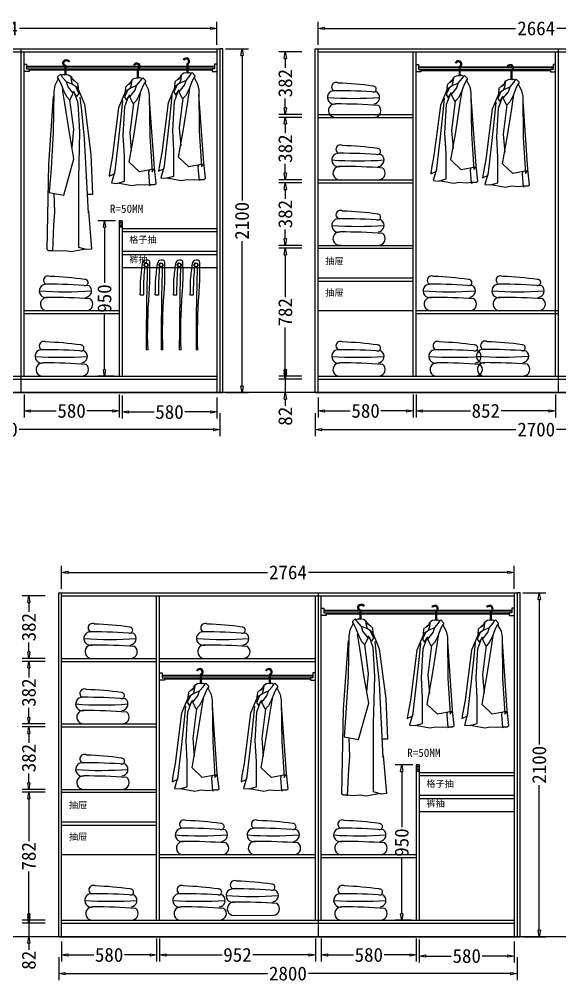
# Model space of a CAD drawing. Header units: millimetres. Extents: x 304407 to 361076, y -1262425 to -1203358.
# Drawn here: x 340074 to 343374, y -1249130 to -1243244 of the extents above; entities that cross this region are included whole.
import ezdxf

# ---------------------------------------------------------------- set-up
doc = ezdxf.new("R2010")
doc.units = ezdxf.units.MM
doc.header["$LTSCALE"] = 20
doc.layers.get('Defpoints').update_dxf_attribs({"color": 250})
for name, color, linetype in [('4', 1, 'Continuous'), ('6', 6, 'Continuous'), ('8', 8, 'Continuous'), ('LAYER10', 11, 'Continuous'), ('LAYER8', 11, 'Continuous'), ('图层3', 4, 'Continuous'), ('墙体', 40, 'Continuous')]:
    doc.layers.add(name, color=color, linetype=linetype)
doc.styles.get("Standard").update_dxf_attribs({"font": 'SimSun.ttf', "height": 85})
doc.styles.add('text', font='SimSun.ttf', dxfattribs={"height": 85})
doc.dimstyles.new('周文晶', dxfattribs={"dimtxt": 70, "dimasz": 40, "dimexe": 40, "dimexo": 30, "dimgap": 10, "dimtad": 0, "dimdec": 0, "dimtxsty": 'Standard', "dimblk": 'CLOSEDBLANK', "dimcen": 200, "dimclrd": 256, "dimclre": 256, "dimadec": 0, "dimazin": 0, "dimtfac": 1, "dimtdec": 0, "dimtmove": 0, "dimatfit": 3, "dimldrblk": 'CLOSEDBLANK', "dimfxl": 100, "dimfxlon": 1, "dimarcsym": 0})

# ---------------------------------------------------------------- blocks, each defined once
blk = doc.blocks.new('_ClosedBlank')
at = {"color": 0, "linetype": 'ByBlock', "lineweight": -2}
for p, q in [((-1, 0.17), (0, 0)), ((-1, 0.17), (-1, -0.17)), ((0, 0), (-1, -0.17))]:
    blk.add_line(p, q, dxfattribs=at)
blk = doc.blocks.new('*D1877')
at = {"lineweight": -2, "transparency": 16777216}
for p, q in [((340103, -1245536.3), (340103, -1245676.3)), ((340683, -1245536.3), (340683, -1245676.3)), ((340143, -1245636.3), (340298.9, -1245636.3)), ((340643, -1245636.3), (340487, -1245636.3))]:
    blk.add_line(p, q, dxfattribs=at)
at = {"layer": 'Defpoints', "color": 0, "transparency": 16777216}
for p in [(340103, -1243442.8), (340683, -1245424.8), (340683, -1245636.3)]:
    blk.add_point(p, dxfattribs=at)
at = {"lineweight": -2, "transparency": 16777216, "xscale": 40, "yscale": 40, "zscale": 40, "rotation": 180}
blk.add_blockref('_ClosedBlank', (340103, -1245636.3), dxfattribs=at)
at = {"lineweight": -2, "transparency": 16777216, "xscale": 40, "yscale": 40, "zscale": 40}
blk.add_blockref('_ClosedBlank', (340683, -1245636.3), dxfattribs=at)
at = {"color": 0, "transparency": 16777216, "insert": (340393, -1245636.3), "char_height": 85, "attachment_point": 5}
blk.add_mtext('580', dxfattribs=at)
blk = doc.blocks.new('*D1878')
at = {"lineweight": -2, "transparency": 16777216}
for p, q in [((338617, -1243399.4), (338617, -1243259.4)), ((341281, -1243399.4), (341281, -1243259.4)), ((338657, -1243299.4), (339823.3, -1243299.4)), ((341241, -1243299.4), (340074.7, -1243299.4))]:
    blk.add_line(p, q, dxfattribs=at)
at = {"layer": 'Defpoints', "color": 0, "transparency": 16777216}
for p in [(341281, -1243299.4), (338617, -1243442.8), (341281, -1243442.8)]:
    blk.add_point(p, dxfattribs=at)
at = {"lineweight": -2, "transparency": 16777216, "xscale": 40, "yscale": 40, "zscale": 40, "rotation": 180}
blk.add_blockref('_ClosedBlank', (338617, -1243299.4), dxfattribs=at)
at = {"lineweight": -2, "transparency": 16777216, "xscale": 40, "yscale": 40, "zscale": 40}
blk.add_blockref('_ClosedBlank', (341281, -1243299.4), dxfattribs=at)
at = {"color": 0, "transparency": 16777216, "insert": (339949, -1243299.4), "char_height": 85, "attachment_point": 5}
blk.add_mtext('2664', dxfattribs=at)
blk = doc.blocks.new('*D1879')
at = {"lineweight": -2, "transparency": 16777216}
for p, q in [((338599, -1245650.4), (338599, -1245790.4)), ((341299, -1245650.4), (341299, -1245790.4)), ((338639, -1245750.4), (339824.2, -1245750.4)), ((341259, -1245750.4), (340073.7, -1245750.4))]:
    blk.add_line(p, q, dxfattribs=at)
at = {"layer": 'Defpoints', "color": 0, "transparency": 16777216}
for p in [(338599, -1245524.8), (341299, -1245524.8), (341299, -1245750.4)]:
    blk.add_point(p, dxfattribs=at)
at = {"lineweight": -2, "transparency": 16777216, "xscale": 40, "yscale": 40, "zscale": 40, "rotation": 180}
blk.add_blockref('_ClosedBlank', (338599, -1245750.4), dxfattribs=at)
at = {"lineweight": -2, "transparency": 16777216, "xscale": 40, "yscale": 40, "zscale": 40}
blk.add_blockref('_ClosedBlank', (341299, -1245750.4), dxfattribs=at)
at = {"color": 0, "transparency": 16777216, "insert": (339949, -1245750.4), "char_height": 85, "attachment_point": 5}
blk.add_mtext('2700', dxfattribs=at)
blk = doc.blocks.new('*D1880')
at = {"lineweight": -2, "transparency": 16777216}
for p, q in [((341333.9, -1243424.8), (341473.9, -1243424.8)), ((341433.9, -1243464.8), (341433.9, -1244350)), ((341433.9, -1245484.8), (341433.9, -1244599.5)), ((341333.9, -1245524.8), (341473.9, -1245524.8))]:
    blk.add_line(p, q, dxfattribs=at)
at = {"layer": 'Defpoints', "color": 0, "transparency": 16777216}
for p in [(341299, -1243424.8), (341433.9, -1243424.8), (341299, -1245524.8)]:
    blk.add_point(p, dxfattribs=at)
at = {"lineweight": -2, "transparency": 16777216, "xscale": 40, "yscale": 40, "zscale": 40}
for p, rotation in [((341433.9, -1243424.8), 90), ((341433.9, -1245524.8), 270)]:
    blk.add_blockref('_ClosedBlank', p, dxfattribs=dict(at, rotation=rotation))
at = {"color": 0, "transparency": 16777216, "insert": (341433.9, -1244474.8), "char_height": 85, "attachment_point": 5, "rotation": 90}
blk.add_mtext('2100', dxfattribs=at)
blk = doc.blocks.new('*D1881')
at = {"lineweight": -2, "transparency": 16777216}
for p, q in [((340662, -1244474.8), (340554, -1244474.8)), ((340594, -1244514.8), (340594, -1244854.8)), ((340594, -1245384.8), (340594, -1245044.8)), ((340653, -1245424.8), (340554, -1245424.8))]:
    blk.add_line(p, q, dxfattribs=at)
at = {"layer": 'Defpoints', "color": 0, "transparency": 16777216}
for p in [(340692, -1244474.8), (340594, -1245424.8), (340683, -1245424.8)]:
    blk.add_point(p, dxfattribs=at)
at = {"lineweight": -2, "transparency": 16777216, "xscale": 40, "yscale": 40, "zscale": 40}
for p, rotation in [((340594, -1244474.8), 90), ((340594, -1245424.8), 270)]:
    blk.add_blockref('_ClosedBlank', p, dxfattribs=dict(at, rotation=rotation))
at = {"color": 0, "transparency": 16777216, "insert": (340594, -1244949.8), "char_height": 85, "attachment_point": 5, "rotation": 90}
blk.add_mtext('950', dxfattribs=at)
blk = doc.blocks.new('*D1882')
at = {"lineweight": -2, "transparency": 16777216}
for p, q in [((340701, -1245543), (340701, -1245683)), ((341281, -1245554.8), (341281, -1245683)), ((340741, -1245643), (340896.9, -1245643)), ((341241, -1245643), (341085, -1245643))]:
    blk.add_line(p, q, dxfattribs=at)
at = {"layer": 'Defpoints', "color": 0, "transparency": 16777216}
for p in [(340701, -1245424.8), (341281, -1245524.8), (341281, -1245643)]:
    blk.add_point(p, dxfattribs=at)
at = {"lineweight": -2, "transparency": 16777216, "xscale": 40, "yscale": 40, "zscale": 40, "rotation": 180}
blk.add_blockref('_ClosedBlank', (340701, -1245643), dxfattribs=at)
at = {"lineweight": -2, "transparency": 16777216, "xscale": 40, "yscale": 40, "zscale": 40}
blk.add_blockref('_ClosedBlank', (341281, -1245643), dxfattribs=at)
at = {"color": 0, "transparency": 16777216, "insert": (340991, -1245643), "char_height": 85, "attachment_point": 5}
blk.add_mtext('580', dxfattribs=at)
blk = doc.blocks.new('*D1902')
at = {"lineweight": -2, "transparency": 16777216}
for p, q in [((341898.7, -1245554.8), (341898.7, -1245676.3)), ((342478.7, -1245536.3), (342478.7, -1245676.3)), ((341938.7, -1245636.3), (342094.6, -1245636.3)), ((342438.7, -1245636.3), (342282.7, -1245636.3))]:
    blk.add_line(p, q, dxfattribs=at)
at = {"layer": 'Defpoints', "color": 0, "transparency": 16777216}
for p in [(342478.7, -1245424.8), (341898.7, -1245524.8), (342478.7, -1245636.3)]:
    blk.add_point(p, dxfattribs=at)
at = {"lineweight": -2, "transparency": 16777216, "xscale": 40, "yscale": 40, "zscale": 40, "rotation": 180}
blk.add_blockref('_ClosedBlank', (341898.7, -1245636.3), dxfattribs=at)
at = {"lineweight": -2, "transparency": 16777216, "xscale": 40, "yscale": 40, "zscale": 40}
blk.add_blockref('_ClosedBlank', (342478.7, -1245636.3), dxfattribs=at)
at = {"color": 0, "transparency": 16777216, "insert": (342188.7, -1245636.3), "char_height": 85, "attachment_point": 5}
blk.add_mtext('580', dxfattribs=at)
blk = doc.blocks.new('*D1904')
at = {"lineweight": -2, "transparency": 16777216}
for p, q in [((341898.7, -1243399.4), (341898.7, -1243259.4)), ((344562.7, -1243399.4), (344562.7, -1243259.4)), ((341938.7, -1243299.4), (343105, -1243299.4)), ((344522.7, -1243299.4), (343356.4, -1243299.4))]:
    blk.add_line(p, q, dxfattribs=at)
at = {"layer": 'Defpoints', "color": 0, "transparency": 16777216}
for p in [(344562.7, -1243299.4), (341898.7, -1243442.8), (344562.7, -1243442.8)]:
    blk.add_point(p, dxfattribs=at)
at = {"lineweight": -2, "transparency": 16777216, "xscale": 40, "yscale": 40, "zscale": 40, "rotation": 180}
blk.add_blockref('_ClosedBlank', (341898.7, -1243299.4), dxfattribs=at)
at = {"lineweight": -2, "transparency": 16777216, "xscale": 40, "yscale": 40, "zscale": 40}
blk.add_blockref('_ClosedBlank', (344562.7, -1243299.4), dxfattribs=at)
at = {"color": 0, "transparency": 16777216, "insert": (343230.7, -1243299.4), "char_height": 85, "attachment_point": 5}
blk.add_mtext('2664', dxfattribs=at)
blk = doc.blocks.new('*D1905')
at = {"lineweight": -2, "transparency": 16777216}
for p, q in [((341880.7, -1245650.4), (341880.7, -1245790.4)), ((344580.7, -1245650.4), (344580.7, -1245790.4)), ((341920.7, -1245750.4), (343105.9, -1245750.4)), ((344540.7, -1245750.4), (343355.4, -1245750.4))]:
    blk.add_line(p, q, dxfattribs=at)
at = {"layer": 'Defpoints', "color": 0, "transparency": 16777216}
for p in [(341880.7, -1245524.8), (344580.7, -1245524.8), (344580.7, -1245750.4)]:
    blk.add_point(p, dxfattribs=at)
at = {"lineweight": -2, "transparency": 16777216, "xscale": 40, "yscale": 40, "zscale": 40, "rotation": 180}
blk.add_blockref('_ClosedBlank', (341880.7, -1245750.4), dxfattribs=at)
at = {"lineweight": -2, "transparency": 16777216, "xscale": 40, "yscale": 40, "zscale": 40}
blk.add_blockref('_ClosedBlank', (344580.7, -1245750.4), dxfattribs=at)
at = {"color": 0, "transparency": 16777216, "insert": (343230.7, -1245750.4), "char_height": 85, "attachment_point": 5}
blk.add_mtext('2700', dxfattribs=at)
blk = doc.blocks.new('*D1909')
at = {"lineweight": -2, "transparency": 16777216}
for p, q in [((341698.4, -1245402.8), (341698.4, -1245362.8)), ((341798.4, -1245442.8), (341658.4, -1245442.8)), ((341698.4, -1245442.8), (341698.4, -1245524.8)), ((341798.4, -1245524.8), (341658.4, -1245524.8)), ((341698.4, -1245564.8), (341698.4, -1245604.8))]:
    blk.add_line(p, q, dxfattribs=at)
at = {"layer": 'Defpoints', "color": 0, "transparency": 16777216}
for p in [(341698.4, -1245442.8), (341898.7, -1245442.8), (341880.7, -1245524.8)]:
    blk.add_point(p, dxfattribs=at)
at = {"lineweight": -2, "transparency": 16777216, "xscale": 40, "yscale": 40, "zscale": 40}
for p, rotation in [((341698.4, -1245442.8), 270), ((341698.4, -1245524.8), 90)]:
    blk.add_blockref('_ClosedBlank', p, dxfattribs=dict(at, rotation=rotation))
at = {"color": 0, "transparency": 16777216, "insert": (341698.4, -1245668.8), "char_height": 85, "attachment_point": 5, "rotation": 90}
blk.add_mtext('82', dxfattribs=at)
blk = doc.blocks.new('*D1910')
at = {"lineweight": -2, "transparency": 16777216}
for p, q in [((341798.4, -1244642.8), (341658.4, -1244642.8)), ((341698.4, -1244682.8), (341698.4, -1244940.7)), ((341698.4, -1245384.8), (341698.4, -1245126.9)), ((341798.4, -1245424.8), (341658.4, -1245424.8))]:
    blk.add_line(p, q, dxfattribs=at)
at = {"layer": 'Defpoints', "color": 0, "transparency": 16777216}
for p in [(341698.4, -1244642.8), (341898.7, -1244642.8), (341898.7, -1245424.8)]:
    blk.add_point(p, dxfattribs=at)
at = {"lineweight": -2, "transparency": 16777216, "xscale": 40, "yscale": 40, "zscale": 40}
for p, rotation in [((341698.4, -1244642.8), 90), ((341698.4, -1245424.8), 270)]:
    blk.add_blockref('_ClosedBlank', p, dxfattribs=dict(at, rotation=rotation))
at = {"color": 0, "transparency": 16777216, "insert": (341698.4, -1245033.8), "char_height": 85, "attachment_point": 5, "rotation": 90}
blk.add_mtext('782', dxfattribs=at)
blk = doc.blocks.new('*D1911')
at = {"lineweight": -2, "transparency": 16777216}
for p, q in [((341798.4, -1244242.8), (341658.4, -1244242.8)), ((341698.4, -1244282.8), (341698.4, -1244340.4)), ((341698.4, -1244584.8), (341698.4, -1244527.1)), ((341798.4, -1244624.8), (341658.4, -1244624.8))]:
    blk.add_line(p, q, dxfattribs=at)
at = {"layer": 'Defpoints', "color": 0, "transparency": 16777216}
for p in [(341698.4, -1244242.8), (341898.7, -1244242.8), (341898.7, -1244624.8)]:
    blk.add_point(p, dxfattribs=at)
at = {"lineweight": -2, "transparency": 16777216, "xscale": 40, "yscale": 40, "zscale": 40}
for p, rotation in [((341698.4, -1244242.8), 90), ((341698.4, -1244624.8), 270)]:
    blk.add_blockref('_ClosedBlank', p, dxfattribs=dict(at, rotation=rotation))
at = {"color": 0, "transparency": 16777216, "insert": (341698.4, -1244433.8), "char_height": 85, "attachment_point": 5, "rotation": 90}
blk.add_mtext('382', dxfattribs=at)
blk = doc.blocks.new('*D1912')
at = {"lineweight": -2, "transparency": 16777216}
for p, q in [((341798.4, -1243842.8), (341658.4, -1243842.8)), ((341698.4, -1243882.8), (341698.4, -1243940.4)), ((341698.4, -1244184.8), (341698.4, -1244127.1)), ((341798.4, -1244224.8), (341658.4, -1244224.8))]:
    blk.add_line(p, q, dxfattribs=at)
at = {"layer": 'Defpoints', "color": 0, "transparency": 16777216}
for p in [(341698.4, -1243842.8), (341898.7, -1243842.8), (341898.7, -1244224.8)]:
    blk.add_point(p, dxfattribs=at)
at = {"lineweight": -2, "transparency": 16777216, "xscale": 40, "yscale": 40, "zscale": 40}
for p, rotation in [((341698.4, -1243842.8), 90), ((341698.4, -1244224.8), 270)]:
    blk.add_blockref('_ClosedBlank', p, dxfattribs=dict(at, rotation=rotation))
at = {"color": 0, "transparency": 16777216, "insert": (341698.4, -1244033.8), "char_height": 85, "attachment_point": 5, "rotation": 90}
blk.add_mtext('382', dxfattribs=at)
blk = doc.blocks.new('*D1913')
at = {"lineweight": -2, "transparency": 16777216}
for p, q in [((341798.4, -1243442.8), (341658.4, -1243442.8)), ((341698.4, -1243482.8), (341698.4, -1243540.4)), ((341698.4, -1243784.8), (341698.4, -1243727.1)), ((341798.4, -1243824.8), (341658.4, -1243824.8))]:
    blk.add_line(p, q, dxfattribs=at)
at = {"layer": 'Defpoints', "color": 0, "transparency": 16777216}
for p in [(341698.4, -1243442.8), (341898.7, -1243442.8), (341898.7, -1243824.8)]:
    blk.add_point(p, dxfattribs=at)
at = {"lineweight": -2, "transparency": 16777216, "xscale": 40, "yscale": 40, "zscale": 40}
for p, rotation in [((341698.4, -1243442.8), 90), ((341698.4, -1243824.8), 270)]:
    blk.add_blockref('_ClosedBlank', p, dxfattribs=dict(at, rotation=rotation))
at = {"color": 0, "transparency": 16777216, "insert": (341698.4, -1243633.8), "char_height": 85, "attachment_point": 5, "rotation": 90}
blk.add_mtext('382', dxfattribs=at)
blk = doc.blocks.new('*D1914')
at = {"lineweight": -2, "transparency": 16777216}
for p, q in [((342496.7, -1245536.3), (342496.7, -1245676.3)), ((343348.7, -1245536.3), (343348.7, -1245676.3)), ((342536.7, -1245636.3), (342828.4, -1245636.3)), ((343308.7, -1245636.3), (343017, -1245636.3))]:
    blk.add_line(p, q, dxfattribs=at)
at = {"layer": 'Defpoints', "color": 0, "transparency": 16777216}
for p in [(342496.7, -1245424.8), (343348.7, -1245424.8), (343348.7, -1245636.3)]:
    blk.add_point(p, dxfattribs=at)
at = {"lineweight": -2, "transparency": 16777216, "xscale": 40, "yscale": 40, "zscale": 40, "rotation": 180}
blk.add_blockref('_ClosedBlank', (342496.7, -1245636.3), dxfattribs=at)
at = {"lineweight": -2, "transparency": 16777216, "xscale": 40, "yscale": 40, "zscale": 40}
blk.add_blockref('_ClosedBlank', (343348.7, -1245636.3), dxfattribs=at)
at = {"color": 0, "transparency": 16777216, "insert": (342922.7, -1245636.3), "char_height": 85, "attachment_point": 5}
blk.add_mtext('852', dxfattribs=at)
blk = doc.blocks.new('*D2019')
at = {"lineweight": -2, "transparency": 16777216}
for p, q in [((340912.3, -1248860.2), (340912.3, -1249000.2)), ((340332.3, -1248878.6), (340332.3, -1249000.2)), ((340372.3, -1248960.2), (340528.2, -1248960.2)), ((340872.3, -1248960.2), (340716.4, -1248960.2))]:
    blk.add_line(p, q, dxfattribs=at)
at = {"layer": 'Defpoints', "color": 0, "transparency": 16777216}
for p in [(340912.3, -1248748.6), (340332.3, -1248848.6), (340912.3, -1248960.2)]:
    blk.add_point(p, dxfattribs=at)
at = {"lineweight": -2, "transparency": 16777216, "xscale": 40, "yscale": 40, "zscale": 40, "rotation": 180}
blk.add_blockref('_ClosedBlank', (340332.3, -1248960.2), dxfattribs=at)
at = {"lineweight": -2, "transparency": 16777216, "xscale": 40, "yscale": 40, "zscale": 40}
blk.add_blockref('_ClosedBlank', (340912.3, -1248960.2), dxfattribs=at)
at = {"color": 0, "transparency": 16777216, "insert": (340622.3, -1248960.2), "char_height": 85, "attachment_point": 5}
blk.add_mtext('580', dxfattribs=at)
blk = doc.blocks.new('*D2020')
at = {"lineweight": -2, "transparency": 16777216}
for p, q in [((341918.3, -1248860.2), (341918.3, -1249000.2)), ((342498.3, -1248860.2), (342498.3, -1249000.2)), ((341958.3, -1248960.2), (342114.2, -1248960.2)), ((342458.3, -1248960.2), (342302.4, -1248960.2))]:
    blk.add_line(p, q, dxfattribs=at)
at = {"layer": 'Defpoints', "color": 0, "transparency": 16777216}
for p in [(341918.3, -1246766.6), (342498.3, -1248748.6), (342498.3, -1248960.2)]:
    blk.add_point(p, dxfattribs=at)
at = {"lineweight": -2, "transparency": 16777216, "xscale": 40, "yscale": 40, "zscale": 40, "rotation": 180}
blk.add_blockref('_ClosedBlank', (341918.3, -1248960.2), dxfattribs=at)
at = {"lineweight": -2, "transparency": 16777216, "xscale": 40, "yscale": 40, "zscale": 40}
blk.add_blockref('_ClosedBlank', (342498.3, -1248960.2), dxfattribs=at)
at = {"color": 0, "transparency": 16777216, "insert": (342208.3, -1248960.2), "char_height": 85, "attachment_point": 5}
blk.add_mtext('580', dxfattribs=at)
blk = doc.blocks.new('*D2021')
at = {"lineweight": -2, "transparency": 16777216}
for p, q in [((340332.3, -1246723.2), (340332.3, -1246583.2)), ((340372.3, -1246623.2), (341588.6, -1246623.2)), ((343056.3, -1246623.2), (341840, -1246623.2)), ((343096.3, -1246723.2), (343096.3, -1246583.2))]:
    blk.add_line(p, q, dxfattribs=at)
at = {"layer": 'Defpoints', "color": 0, "transparency": 16777216}
for p in [(343096.3, -1246623.2), (340332.3, -1246766.6), (343096.3, -1246766.6)]:
    blk.add_point(p, dxfattribs=at)
at = {"lineweight": -2, "transparency": 16777216, "xscale": 40, "yscale": 40, "zscale": 40, "rotation": 180}
blk.add_blockref('_ClosedBlank', (340332.3, -1246623.2), dxfattribs=at)
at = {"lineweight": -2, "transparency": 16777216, "xscale": 40, "yscale": 40, "zscale": 40}
blk.add_blockref('_ClosedBlank', (343096.3, -1246623.2), dxfattribs=at)
at = {"color": 0, "transparency": 16777216, "insert": (341714.3, -1246623.2), "char_height": 85, "attachment_point": 5}
blk.add_mtext('2764', dxfattribs=at)
blk = doc.blocks.new('*D2022')
at = {"lineweight": -2, "transparency": 16777216}
for p, q in [((340314.3, -1248974.2), (340314.3, -1249114.2)), ((343114.3, -1248974.2), (343114.3, -1249114.2)), ((340354.3, -1249074.2), (341589.5, -1249074.2)), ((343074.3, -1249074.2), (341839, -1249074.2))]:
    blk.add_line(p, q, dxfattribs=at)
at = {"layer": 'Defpoints', "color": 0, "transparency": 16777216}
for p in [(340314.3, -1248848.6), (343114.3, -1248848.6), (343114.3, -1249074.2)]:
    blk.add_point(p, dxfattribs=at)
at = {"lineweight": -2, "transparency": 16777216, "xscale": 40, "yscale": 40, "zscale": 40, "rotation": 180}
blk.add_blockref('_ClosedBlank', (340314.3, -1249074.2), dxfattribs=at)
at = {"lineweight": -2, "transparency": 16777216, "xscale": 40, "yscale": 40, "zscale": 40}
blk.add_blockref('_ClosedBlank', (343114.3, -1249074.2), dxfattribs=at)
at = {"color": 0, "transparency": 16777216, "insert": (341714.3, -1249074.2), "char_height": 85, "attachment_point": 5}
blk.add_mtext('2800', dxfattribs=at)
blk = doc.blocks.new('*D2023')
at = {"lineweight": -2, "transparency": 16777216}
for p, q in [((343149.2, -1246748.6), (343289.2, -1246748.6)), ((343249.2, -1246788.6), (343249.2, -1247673.9)), ((343249.2, -1248808.6), (343249.2, -1247923.4)), ((343149.2, -1248848.6), (343289.2, -1248848.6))]:
    blk.add_line(p, q, dxfattribs=at)
at = {"layer": 'Defpoints', "color": 0, "transparency": 16777216}
for p in [(343114.3, -1246748.6), (343249.2, -1246748.6), (343114.3, -1248848.6)]:
    blk.add_point(p, dxfattribs=at)
at = {"lineweight": -2, "transparency": 16777216, "xscale": 40, "yscale": 40, "zscale": 40}
for p, rotation in [((343249.2, -1246748.6), 90), ((343249.2, -1248848.6), 270)]:
    blk.add_blockref('_ClosedBlank', p, dxfattribs=dict(at, rotation=rotation))
at = {"color": 0, "transparency": 16777216, "insert": (343249.2, -1247798.6), "char_height": 85, "attachment_point": 5, "rotation": 90}
blk.add_mtext('2100', dxfattribs=at)
blk = doc.blocks.new('*D2024')
at = {"lineweight": -2, "transparency": 16777216}
for p, q in [((342477.3, -1247798.6), (342369.3, -1247798.6)), ((342409.3, -1247838.6), (342409.3, -1248178.6)), ((342409.3, -1248708.6), (342409.3, -1248368.6)), ((342468.3, -1248748.6), (342369.3, -1248748.6))]:
    blk.add_line(p, q, dxfattribs=at)
at = {"layer": 'Defpoints', "color": 0, "transparency": 16777216}
for p in [(342507.3, -1247798.6), (342409.3, -1248748.6), (342498.3, -1248748.6)]:
    blk.add_point(p, dxfattribs=at)
at = {"lineweight": -2, "transparency": 16777216, "xscale": 40, "yscale": 40, "zscale": 40}
for p, rotation in [((342409.3, -1247798.6), 90), ((342409.3, -1248748.6), 270)]:
    blk.add_blockref('_ClosedBlank', p, dxfattribs=dict(at, rotation=rotation))
at = {"color": 0, "transparency": 16777216, "insert": (342409.3, -1248273.6), "char_height": 85, "attachment_point": 5, "rotation": 90}
blk.add_mtext('950', dxfattribs=at)
blk = doc.blocks.new('*D2025')
at = {"lineweight": -2, "transparency": 16777216}
for p, q in [((342516.3, -1248866.8), (342516.3, -1249006.8)), ((343096.3, -1248878.6), (343096.3, -1249006.8)), ((342556.3, -1248966.8), (342712.2, -1248966.8)), ((343056.3, -1248966.8), (342900.4, -1248966.8))]:
    blk.add_line(p, q, dxfattribs=at)
at = {"layer": 'Defpoints', "color": 0, "transparency": 16777216}
for p in [(342516.3, -1248748.6), (343096.3, -1248848.6), (343096.3, -1248966.8)]:
    blk.add_point(p, dxfattribs=at)
at = {"lineweight": -2, "transparency": 16777216, "xscale": 40, "yscale": 40, "zscale": 40, "rotation": 180}
blk.add_blockref('_ClosedBlank', (342516.3, -1248966.8), dxfattribs=at)
at = {"lineweight": -2, "transparency": 16777216, "xscale": 40, "yscale": 40, "zscale": 40}
blk.add_blockref('_ClosedBlank', (343096.3, -1248966.8), dxfattribs=at)
at = {"color": 0, "transparency": 16777216, "insert": (342806.3, -1248966.8), "char_height": 85, "attachment_point": 5}
blk.add_mtext('580', dxfattribs=at)
blk = doc.blocks.new('*D2026')
at = {"lineweight": -2, "transparency": 16777216}
for p, q in [((340132, -1248726.6), (340132, -1248686.6)), ((340232, -1248766.6), (340092, -1248766.6)), ((340132, -1248766.6), (340132, -1248848.6)), ((340232, -1248848.6), (340092, -1248848.6)), ((340132, -1248888.6), (340132, -1248928.6))]:
    blk.add_line(p, q, dxfattribs=at)
at = {"layer": 'Defpoints', "color": 0, "transparency": 16777216}
for p in [(340132, -1248766.6), (340332.3, -1248766.6), (340314.3, -1248848.6)]:
    blk.add_point(p, dxfattribs=at)
at = {"lineweight": -2, "transparency": 16777216, "xscale": 40, "yscale": 40, "zscale": 40}
for p, rotation in [((340132, -1248766.6), 270), ((340132, -1248848.6), 90)]:
    blk.add_blockref('_ClosedBlank', p, dxfattribs=dict(at, rotation=rotation))
at = {"color": 0, "transparency": 16777216, "insert": (340132, -1248992.7), "char_height": 85, "attachment_point": 5, "rotation": 90}
blk.add_mtext('82', dxfattribs=at)
blk = doc.blocks.new('*D2027')
at = {"lineweight": -2, "transparency": 16777216}
for p, q in [((340232, -1247966.6), (340092, -1247966.6)), ((340132, -1248006.6), (340132, -1248264.5)), ((340132, -1248708.6), (340132, -1248450.7)), ((340232, -1248748.6), (340092, -1248748.6))]:
    blk.add_line(p, q, dxfattribs=at)
at = {"layer": 'Defpoints', "color": 0, "transparency": 16777216}
for p in [(340132, -1247966.6), (340332.3, -1247966.6), (340332.3, -1248748.6)]:
    blk.add_point(p, dxfattribs=at)
at = {"lineweight": -2, "transparency": 16777216, "xscale": 40, "yscale": 40, "zscale": 40}
for p, rotation in [((340132, -1247966.6), 90), ((340132, -1248748.6), 270)]:
    blk.add_blockref('_ClosedBlank', p, dxfattribs=dict(at, rotation=rotation))
at = {"color": 0, "transparency": 16777216, "insert": (340132, -1248357.6), "char_height": 85, "attachment_point": 5, "rotation": 90}
blk.add_mtext('782', dxfattribs=at)
blk = doc.blocks.new('*D2028')
at = {"lineweight": -2, "transparency": 16777216}
for p, q in [((340232, -1247566.6), (340092, -1247566.6)), ((340132, -1247606.6), (340132, -1247664.3)), ((340132, -1247908.6), (340132, -1247851)), ((340232, -1247948.6), (340092, -1247948.6))]:
    blk.add_line(p, q, dxfattribs=at)
at = {"layer": 'Defpoints', "color": 0, "transparency": 16777216}
for p in [(340132, -1247566.6), (340332.3, -1247566.6), (340332.3, -1247948.6)]:
    blk.add_point(p, dxfattribs=at)
at = {"lineweight": -2, "transparency": 16777216, "xscale": 40, "yscale": 40, "zscale": 40}
for p, rotation in [((340132, -1247566.6), 90), ((340132, -1247948.6), 270)]:
    blk.add_blockref('_ClosedBlank', p, dxfattribs=dict(at, rotation=rotation))
at = {"color": 0, "transparency": 16777216, "insert": (340132, -1247757.6), "char_height": 85, "attachment_point": 5, "rotation": 90}
blk.add_mtext('382', dxfattribs=at)
blk = doc.blocks.new('*D2029')
at = {"lineweight": -2, "transparency": 16777216}
for p, q in [((340232, -1247166.6), (340092, -1247166.6)), ((340132, -1247206.6), (340132, -1247264.3)), ((340132, -1247508.6), (340132, -1247451)), ((340232, -1247548.6), (340092, -1247548.6))]:
    blk.add_line(p, q, dxfattribs=at)
at = {"layer": 'Defpoints', "color": 0, "transparency": 16777216}
for p in [(340132, -1247166.6), (340332.3, -1247166.6), (340332.3, -1247548.6)]:
    blk.add_point(p, dxfattribs=at)
at = {"lineweight": -2, "transparency": 16777216, "xscale": 40, "yscale": 40, "zscale": 40}
for p, rotation in [((340132, -1247166.6), 90), ((340132, -1247548.6), 270)]:
    blk.add_blockref('_ClosedBlank', p, dxfattribs=dict(at, rotation=rotation))
at = {"color": 0, "transparency": 16777216, "insert": (340132, -1247357.6), "char_height": 85, "attachment_point": 5, "rotation": 90}
blk.add_mtext('382', dxfattribs=at)
blk = doc.blocks.new('*D2030')
at = {"lineweight": -2, "transparency": 16777216}
for p, q in [((340232, -1246766.6), (340092, -1246766.6)), ((340132, -1246806.6), (340132, -1246864.3)), ((340132, -1247108.6), (340132, -1247051)), ((340232, -1247148.6), (340092, -1247148.6))]:
    blk.add_line(p, q, dxfattribs=at)
at = {"layer": 'Defpoints', "color": 0, "transparency": 16777216}
for p in [(340132, -1246766.6), (340332.3, -1246766.6), (340332.3, -1247148.6)]:
    blk.add_point(p, dxfattribs=at)
at = {"lineweight": -2, "transparency": 16777216, "xscale": 40, "yscale": 40, "zscale": 40}
for p, rotation in [((340132, -1246766.6), 90), ((340132, -1247148.6), 270)]:
    blk.add_blockref('_ClosedBlank', p, dxfattribs=dict(at, rotation=rotation))
at = {"color": 0, "transparency": 16777216, "insert": (340132, -1246957.6), "char_height": 85, "attachment_point": 5, "rotation": 90}
blk.add_mtext('382', dxfattribs=at)
blk = doc.blocks.new('*D2031')
at = {"lineweight": -2, "transparency": 16777216}
for p, q in [((340930.3, -1248860.2), (340930.3, -1249000.2)), ((341882.3, -1248860.2), (341882.3, -1249000.2)), ((340970.3, -1248960.2), (341312, -1248960.2)), ((341842.3, -1248960.2), (341500.6, -1248960.2))]:
    blk.add_line(p, q, dxfattribs=at)
at = {"layer": 'Defpoints', "color": 0, "transparency": 16777216}
for p in [(340930.3, -1248748.6), (341882.3, -1248748.6), (341882.3, -1248960.2)]:
    blk.add_point(p, dxfattribs=at)
at = {"lineweight": -2, "transparency": 16777216, "xscale": 40, "yscale": 40, "zscale": 40, "rotation": 180}
blk.add_blockref('_ClosedBlank', (340930.3, -1248960.2), dxfattribs=at)
at = {"lineweight": -2, "transparency": 16777216, "xscale": 40, "yscale": 40, "zscale": 40}
blk.add_blockref('_ClosedBlank', (341882.3, -1248960.2), dxfattribs=at)
at = {"color": 0, "transparency": 16777216, "insert": (341406.3, -1248960.2), "char_height": 85, "attachment_point": 5}
blk.add_mtext('952', dxfattribs=at)
blk = doc.blocks.new('A$C1C5764E0')
at = {"layer": '8'}
for p, q in [((172.3, 708.4), (172.3, 657.4)), ((178.3, 708.4), (178.3, 657.4)), ((191.5, 639.3), (201.2, 654.6)), ((201.2, 654.6), (205.3, 658.7)), ((205.3, 658.7), (222, 642.1)), ((99.9, 601.9), (97.1, 574.2)), ((97.1, 574.2), (130.4, 596.4)), ((135.3, 635.3), (99.9, 601.9)), ((130.4, 596.4), (137.4, 618.5)), ((130.4, 596.4), (167.9, 611.6)), ((137.4, 618.5), (140.1, 644.9)), ((158.2, 582.5), (167.9, 611.6)), ((167.9, 611.6), (191.5, 639.3)), ((201.2, 597.8), (184.5, 553.4)), ((213.6, 624.1), (201.2, 597.8)), ((222, 635.2), (213.6, 624.1)), ((217.8, 629.6), (238.6, 589.4)), ((222, 642.1), (222, 635.2)), ((238.6, 589.4), (245.5, 553.4)), ((103, 580.9), (58.4, 475.1)), ((113.7, 585.2), (93.2, 541.7)), ((93.2, 541.7), (106.3, 522.1)), ((96.5, 482.8), (119.4, 544.9)), ((106.3, 522.1), (125.9, 554.7)), ((126.3, 542.3), (158.2, 582.5)), ((147.1, 499.3), (126.3, 542.3)), ((184.5, 553.4), (166.5, 520.1)), ((178.3, 479.5), (191.3, 564.6)), ((245.5, 553.4), (248.3, 302.5)), ((58.4, 475.1), (19.5, 168.8)), ((75, 435), (83.4, 518.8)), ((86.6, 306.3), (96.5, 482.8)), ((148.8, 502.4), (125.9, 322.6)), ((166.5, 520.1), (147.1, 499.3)), ((152.1, 312.8), (178.3, 479.5)), ((276.4, 106.8), (247, 525.3)), ((57, 265.8), (75, 435)), ((93.2, 180.9), (86.6, 306.3)), ((122.6, 142.8), (152.1, 312.8)), ((125.9, 322.6), (135.7, 211.4)), ((248.3, 302.5), (262.2, 83.5)), ((34.3, 73.1), (57, 265.8)), ((93.2, 26.2), (93.2, 180.9)), ((19.5, 168.8), (4.8, 92.7)), ((184.8, 82.8), (122.6, 142.8)), ((4.8, 92.7), (0, 56.7)), ((0, 56.7), (34.3, 73.1)), ((34.3, 86.2), (14.7, 16.3)), ((273.1, 99.1), (184.8, 82.8)), ((244.2, 93.8), (240.9, 79.6)), ((240.9, 79.6), (247.4, 1.1)), ((262.2, 83.5), (273.1, 99.1)), ((286.7, 13.1), (276.4, 106.8)), ((14.7, 16.3), (47.4, 13.1)), ((47.4, 13.1), (93.2, 26.2)), ((50.7, 16.3), (139, 0)), ((139, 0), (175, 6.5)), ((175, 6.5), (217.5, 3.3)), ((217.5, 3.3), (253.5, 6.5)), ((247.4, 1.1), (254, 3.3)), ((253.5, 6.5), (276.9, 6.5)), ((276.9, 6.5), (286.7, 13.1))]:
    blk.add_line(p, q, dxfattribs=at)
for centre, radius, start, end in [((168.9, 727.1), 20.9, 296.63379, 159.52854), ((168.9, 727.1), 14.9, 296.63379, 150.61748), ((175.9, 709.9), 3.91, 94.6712, 201.96259), ((168.9, 613.1), 43.9, 77.69929, 138.59655), ((186.2, 639.8), 18, 42.48003, 116.33917), ((110.9, 641.2), 25.1, 286.26362, 2.02477)]:
    blk.add_arc(centre, radius, start, end, dxfattribs=at)
blk = doc.blocks.new('A$C4F477F88')
at = {"layer": 'LAYER10'}
blk.add_blockref('A$C1C5764E0', (0, 0), dxfattribs=at)
blk = doc.blocks.new('A$C5E603B19')
at = {"layer": 'LAYER8'}
blk.add_blockref('A$C4F477F88', (0, 0), dxfattribs=at)
blk = doc.blocks.new('A$C1B0A679D')
at = {"layer": '图层3'}
blk.add_blockref('A$C5E603B19', (0, 0), dxfattribs=at)
blk = doc.blocks.new('A$C52EB379C')
at = {"layer": '8'}
for p, q in [((163.3, 1134.6), (163.3, 1083.5)), ((169.3, 1134.6), (169.3, 1083.5)), ((126.4, 1061.5), (91, 1028.1)), ((128.4, 1044.7), (131.2, 1071)), ((159, 1037.8), (182.5, 1065.5)), ((182.5, 1065.5), (192.3, 1080.7)), ((192.3, 1080.7), (196.4, 1084.9)), ((196.4, 1084.9), (213.1, 1068.3)), ((213.1, 1061.3), (204.7, 1050.2)), ((213.1, 1068.3), (213.1, 1061.3)), ((94.1, 1007.1), (49.5, 901.3)), ((104.8, 1011.4), (84.3, 967.8)), ((91, 1028.1), (88.2, 1000.3)), ((88.2, 1000.3), (121.5, 1022.5)), ((117.4, 968.5), (149.3, 1008.7)), ((121.5, 1022.5), (128.4, 1044.7)), ((121.5, 1022.5), (159, 1037.8)), ((149.3, 1008.7), (159, 1037.8)), ((192.3, 1023.9), (175.6, 979.5)), ((204.7, 1050.2), (192.3, 1023.9)), ((208.9, 1055.8), (229.7, 1015.6)), ((229.7, 1015.6), (236.6, 979.5)), ((66.1, 861.1), (74.5, 944.9)), ((84.3, 967.8), (97.4, 948.2)), ((87.6, 909), (110.5, 971.1)), ((97.4, 948.2), (117, 980.9)), ((138.2, 925.5), (117.4, 968.5)), ((157.6, 946.3), (138.2, 925.5)), ((175.6, 979.5), (157.6, 946.3)), ((169.3, 905.7), (182.4, 990.7)), ((236.6, 979.5), (239.4, 728.7)), ((267.5, 533), (238.1, 951.5)), ((49.5, 901.3), (10.6, 595)), ((77.7, 732.4), (87.6, 909)), ((139.9, 928.6), (117, 748.8)), ((143.2, 738.9), (169.3, 905.7)), ((48.1, 692), (66.1, 861.1)), ((84.3, 444.7), (77.7, 732.4)), ((113.7, 568.9), (143.2, 738.9)), ((117, 748.8), (126.8, 637.6)), ((239.4, 728.7), (253.3, 509.7)), ((25.4, 235.4), (48.1, 692)), ((10.6, 595), (0, 349)), ((175.9, 346.6), (113.7, 568.9)), ((277.8, 13.1), (267.5, 533)), ((253.3, 509.7), (264.2, 362.9)), ((84.3, 26.2), (84.3, 444.7)), ((264.2, 362.9), (175.9, 346.6)), ((235.3, 357.6), (232, 242)), ((0, 349), (31, 349)), ((25.4, 248.5), (5.8, 16.3)), ((232, 242), (238.5, 163.5)), ((238.5, 163.5), (245.1, 3.3)), ((5.8, 16.3), (38.5, 13.1)), ((38.5, 13.1), (84.3, 26.2)), ((41.7, 16.3), (130.1, 0)), ((130.1, 0), (166.1, 6.5)), ((166.1, 6.5), (208.6, 3.3)), ((208.6, 3.3), (244.6, 6.5)), ((244.6, 6.5), (268, 6.5)), ((268, 6.5), (277.8, 13.1))]:
    blk.add_line(p, q, dxfattribs=at)
for centre, radius, start, end in [((160, 1153.2), 20.9, 296.63379, 159.52854), ((160, 1153.2), 14.9, 296.63379, 150.61748), ((167, 1136), 3.91, 94.6712, 201.96259), ((102, 1067.4), 25.1, 286.26362, 2.02477), ((160, 1039.2), 43.9, 77.69929, 138.59655), ((177.3, 1066), 18, 42.48003, 116.33917)]:
    blk.add_arc(centre, radius, start, end, dxfattribs=at)
blk = doc.blocks.new('A$C05785CA5')
at = {"layer": 'LAYER10'}
blk.add_blockref('A$C52EB379C', (0, 0), dxfattribs=at)
blk = doc.blocks.new('A$C100967EE')
at = {"layer": 'LAYER10'}
blk.add_blockref('A$C05785CA5', (0, 0), dxfattribs=at)
blk = doc.blocks.new('A$C65D30603')
at = {"layer": 'LAYER8'}
blk.add_blockref('A$C100967EE', (0, 0), dxfattribs=at)
blk = doc.blocks.new('A$C50CE712E')
at = {"layer": '图层3'}
blk.add_blockref('A$C65D30603', (0, 0), dxfattribs=at)
blk = doc.blocks.new('A$C11F00F61')
at = {"color": 8}
blk.add_line((48.2, 0), (290.3, 1.2), dxfattribs=at)
at = {"layer": '墙体', "color": 8}
for centre, radius, start, end in [((52.6, 186.6), 26.7, 59.80213, 244.0801), ((9.8, -1698.7), 1909.1, 81.89814, 88.31115), ((280.3, 173), 18.4, 260.15505, 94.41573), ((41, 121.6), 41, 86.08337, 284.09881), ((159.2, 2329.1), 2213.2, 265.87556, 274.15905), ((53.8, -3125.6), 3288.1, 85.62439, 90.17553), ((279.7, 121.7), 40, 274.94064, 51.31651), ((48.2, 41), 41, 86.08337, 284.09881), ((61, -3206.2), 3288.1, 85.62439, 90.17553), ((286.9, 41.1), 40, 274.94064, 51.31651)]:
    blk.add_arc(centre, radius, start, end, dxfattribs=at)
blk = doc.blocks.new('A$C3B9601DC')
at = {"layer": '4', "color": 8}
blk.add_line((62, 1.5), (47.4, 0), dxfattribs=at)
for points, knots in [([(62, 1.5), (55.4, 144.3), (62.8, 324.3), (78.7, 548.8), (75.2, 622.1), (75.7, 684.6), (46.8, 686.9), (17.9, 676.1), (12.7, 599.8), (-1.5, 524.3), (4.4, 450.4), (0, 421.8)], [0, 0, 0, 0, 428.516837, 544.203019, 664.137455, 677.621305, 701.749401, 722.125787, 770.743064, 895.133582, 980.731534, 980.731534, 980.731534, 980.731534]), ([(37.8, 667.5), (32.8, 603.2), (26.4, 521.3), (26.8, 439.3), (26.9, 421.8)], [0, 0, 0, 0, 193.394932, 246.046188, 246.046188, 246.046188, 246.046188])]:
    blk.add_open_spline(points, degree=3, knots=knots, dxfattribs=at)
blk.add_spline([(57.6, 658.7), (53.2, 497.8), (47.4, 0)], degree=3, dxfattribs=at)
blk.add_open_spline([(1.4, 421.8), (10.7, 421.8), (19.9, 421.8), (29.2, 421.8)], degree=3, dxfattribs=at)
at = {"layer": '6', "color": 8}
blk.add_circle((47.2, 648.9), 15, dxfattribs=at)
blk = doc.blocks.new('edr334343')
at = {"layer": '6', "color": 8, "xscale": 0.7999999999301508, "yscale": 0.7999999999301508, "zscale": 0.7999999999301508}
for p in [(311012.9, -1202094.7), (311104.2, -1202094.7), (311215.5, -1202094.7), (311317.6, -1202094.7)]:
    blk.add_blockref('A$C3B9601DC', p, dxfattribs=at)

msp = doc.modelspace()

# ---------------------------------------------------------------- linework, layer by layer
for p, q in [((338599, -1243424.8), (341299, -1243424.8)), ((338617, -1243442.8), (341281, -1243442.8)), ((340085, -1245524.8), (340085, -1243424.8)), ((340103, -1245424.8), (340103, -1243442.8)), ((341281, -1243424.8), (341281, -1245524.8)), ((341299, -1243424.8), (341299, -1245524.8)), ((341317, -1243424.8), (341299, -1243424.8)), ((341317, -1245524.8), (341317, -1243424.8)), ((341880.7, -1245524.8), (341880.7, -1243424.8)), ((341880.7, -1243424.8), (344580.7, -1243424.8)), ((341898.7, -1245524.8), (341898.7, -1243424.8)), ((341898.7, -1243442.8), (344562.7, -1243442.8)), ((342478.7, -1245424.8), (342478.7, -1243442.8)), ((342496.7, -1245424.8), (342496.7, -1243442.8)), ((343348.7, -1245424.8), (343348.7, -1243442.8)), ((343366.7, -1245524.8), (343366.7, -1243424.8)), ((341898.7, -1243824.8), (342478.7, -1243824.8)), ((341898.7, -1243842.8), (342478.7, -1243842.8)), ((341898.7, -1244224.8), (342478.7, -1244224.8)), ((341898.7, -1244242.8), (342478.7, -1244242.8)), ((340683, -1244474.8), (340683, -1245424.8)), ((340701, -1244474.8), (340683, -1244474.8)), ((340701, -1244484.8), (340683, -1244484.8)), ((340701, -1244494.8), (340683, -1244494.8)), ((340701, -1244504.8), (340683, -1244504.8)), ((340701, -1244474.8), (340701, -1245424.8)), ((340701, -1244514.8), (340683, -1244514.8)), ((341281, -1244524.8), (340701, -1244524.8)), ((341281, -1244542.8), (340701, -1244542.8)), ((341281, -1244662.8), (340701, -1244662.8)), ((341898.7, -1244624.8), (342478.7, -1244624.8)), ((341898.7, -1244642.8), (342478.7, -1244642.8)), ((341281, -1244682.8), (340701, -1244682.8)), ((341281, -1244762.8), (340701, -1244762.8)), ((341898.7, -1244822.8), (342478.7, -1244822.8)), ((341898.7, -1244842.8), (342478.7, -1244842.8)), ((340683, -1245024.8), (340103, -1245024.8)), ((341898.7, -1245022.8), (342478.7, -1245022.8)), ((343366.7, -1245024.8), (342496.7, -1245024.8)), ((340683, -1245042.8), (340103, -1245042.8)), ((343366.7, -1245042.8), (342496.7, -1245042.8)), ((338617, -1245424.8), (341281, -1245424.8)), ((338617, -1245442.8), (341281, -1245442.8)), ((341898.7, -1245424.8), (344562.7, -1245424.8)), ((341898.7, -1245442.8), (344562.7, -1245442.8)), ((338599, -1245524.8), (341299, -1245524.8)), ((341299, -1245524.8), (341317, -1245524.8)), ((341880.7, -1245524.8), (344580.7, -1245524.8)), ((340314.3, -1248848.6), (340314.3, -1246748.6)), ((340314.3, -1246748.6), (343114.3, -1246748.6)), ((340332.3, -1248848.6), (340332.3, -1246748.6)), ((340332.3, -1246766.6), (343096.3, -1246766.6)), ((340912.3, -1248748.6), (340912.3, -1246766.6)), ((340930.3, -1248748.6), (340930.3, -1246766.6)), ((341882.3, -1248748.6), (341882.3, -1246766.6)), ((341900.3, -1248848.6), (341900.3, -1246748.6)), ((341918.3, -1248748.6), (341918.3, -1246766.6)), ((343096.3, -1246748.6), (343096.3, -1248848.6)), ((343114.3, -1246748.6), (343114.3, -1248848.6)), ((343132.3, -1246748.6), (343114.3, -1246748.6)), ((343132.3, -1248848.6), (343132.3, -1246748.6)), ((340332.3, -1247148.6), (340912.3, -1247148.6)), ((340930.3, -1247148.6), (341882.3, -1247148.6)), ((340332.3, -1247166.6), (340912.3, -1247166.6)), ((340930.3, -1247166.6), (341882.3, -1247166.6)), ((340332.3, -1247548.6), (340912.3, -1247548.6)), ((340332.3, -1247566.6), (340912.3, -1247566.6)), ((342498.3, -1247798.6), (342498.3, -1248748.6)), ((342516.3, -1247798.6), (342498.3, -1247798.6)), ((342516.3, -1247798.6), (342516.3, -1248748.6)), ((342516.3, -1247808.6), (342498.3, -1247808.6)), ((342516.3, -1247818.6), (342498.3, -1247818.6)), ((342516.3, -1247828.6), (342498.3, -1247828.6)), ((342516.3, -1247838.6), (342498.3, -1247838.6)), ((343096.3, -1247848.6), (342516.3, -1247848.6)), ((343096.3, -1247866.6), (342516.3, -1247866.6)), ((340332.3, -1247948.6), (340912.3, -1247948.6)), ((340332.3, -1247966.6), (340912.3, -1247966.6)), ((343096.3, -1247986.6), (342516.3, -1247986.6)), ((343096.3, -1248006.6), (342516.3, -1248006.6)), ((343096.3, -1248086.6), (342516.3, -1248086.6)), ((340332.3, -1248146.6), (340912.3, -1248146.6)), ((340332.3, -1248166.6), (340912.3, -1248166.6)), ((340332.3, -1248346.6), (340912.3, -1248346.6)), ((341882.3, -1248348.6), (340930.3, -1248348.6)), ((341882.3, -1248366.6), (340930.3, -1248366.6)), ((342498.3, -1248348.6), (341918.3, -1248348.6)), ((342498.3, -1248366.6), (341918.3, -1248366.6)), ((340332.3, -1248748.6), (343096.3, -1248748.6)), ((340332.3, -1248766.6), (343096.3, -1248766.6)), ((340314.3, -1248848.6), (343114.3, -1248848.6)), ((343114.3, -1248848.6), (343132.3, -1248848.6))]:
    msp.add_line(p, q)
at = {"color": 8}
for p, q in [((361075.9, -1245524.8), (304407.4, -1245524.8)), ((361075.9, -1245524.8), (304407.4, -1245524.8)), ((361075.9, -1248848.6), (304407.4, -1248848.6)), ((361075.9, -1248848.6), (304407.4, -1248848.6)), ((361075.9, -1248848.6), (304407.4, -1248848.6))]:
    msp.add_line(p, q, dxfattribs=at)
at = {"lineweight": 30}
for points in [[(340103, -1243517.1), (340118, -1243517.1), (340118, -1243547.1), (340133, -1243547.1), (340133, -1243562.1), (340103, -1243562.1)], [(341266, -1243532.1), (340118, -1243532.1)], [(341266, -1243536.7), (340118, -1243536.7)], [(341251, -1243549.1), (340133, -1243549.1)], [(341251, -1243554.6), (340133, -1243554.6)], [(341281, -1243517.1), (341266, -1243517.1), (341266, -1243547.1), (341251, -1243547.1), (341251, -1243562.1), (341281, -1243562.1)], [(342496.7, -1243520.5), (342511.7, -1243520.5), (342511.7, -1243550.5), (342526.7, -1243550.5), (342526.7, -1243565.5), (342496.7, -1243565.5)], [(343333.7, -1243535.5), (342511.7, -1243535.5)], [(343333.7, -1243540.1), (342511.7, -1243540.1)], [(343318.7, -1243552.6), (342526.7, -1243552.6)], [(343318.7, -1243558), (342526.7, -1243558)], [(343348.7, -1243520.5), (343333.7, -1243520.5), (343333.7, -1243550.5), (343318.7, -1243550.5), (343318.7, -1243565.5), (343348.7, -1243565.5)], [(341918.3, -1246840.9), (341933.3, -1246840.9), (341933.3, -1246870.9), (341948.3, -1246870.9), (341948.3, -1246885.9), (341918.3, -1246885.9)], [(343081.3, -1246855.9), (341933.3, -1246855.9)], [(343096.3, -1246840.9), (343081.3, -1246840.9), (343081.3, -1246870.9), (343066.3, -1246870.9), (343066.3, -1246885.9), (343096.3, -1246885.9)], [(343081.3, -1246860.5), (341933.3, -1246860.5)], [(343066.3, -1246873), (341948.3, -1246873)], [(343066.3, -1246878.4), (341948.3, -1246878.4)], [(340930.3, -1247237.3), (340945.3, -1247237.3), (340945.3, -1247267.3), (340960.3, -1247267.3), (340960.3, -1247282.3), (340930.3, -1247282.3)], [(341867.3, -1247252.3), (340945.3, -1247252.3)], [(341867.3, -1247256.9), (340945.3, -1247256.9)], [(341852.3, -1247269.3), (340960.3, -1247269.3)], [(341882.3, -1247237.3), (341867.3, -1247237.3), (341867.3, -1247267.3), (341852.3, -1247267.3), (341852.3, -1247282.3), (341882.3, -1247282.3)], [(341852.3, -1247274.8), (340960.3, -1247274.8)]]:
    msp.add_lwpolyline(points, dxfattribs=at)

# ---------------------------------------------------------------- block references
at = {"xscale": -1}
for p in [(340520.9, -1244664.2), (342322, -1247990.7)]:
    msp.add_blockref('A$C50CE712E', p, dxfattribs=at)
for name, p in [('A$C1B0A679D', (340924.2, -1244228.5)), ('A$C1B0A679D', (342586.9, -1244245.3)), ('A$C1B0A679D', (340622.2, -1244259.4)), ('A$C1B0A679D', (342903.2, -1244268.7)), ('A$C11F00F61', (341954.9, -1243842.8)), ('A$C11F00F61', (341981.9, -1244224.8)), ('A$C11F00F61', (341981.9, -1244624.8)), ('edr334343', (29797.4, -43169.3)), ('A$C11F00F61', (340195.7, -1245024.8)), ('A$C11F00F61', (342539.2, -1245024.8)), ('A$C11F00F61', (342959.9, -1245024.8)), ('A$C11F00F61', (340169.7, -1245424.8)), ('A$C11F00F61', (341981.9, -1245424.8)), ('A$C11F00F61', (342574.8, -1245424.8)), ('A$C11F00F61', (342865.1, -1245423.5)), ('A$C1B0A679D', (342443, -1247572.3)), ('A$C1B0A679D', (342777.2, -1247572.3)), ('A$C11F00F61', (340467.7, -1247148.6)), ('A$C11F00F61', (341155.8, -1247148.6)), ('A$C1B0A679D', (341006.7, -1247958.9)), ('A$C1B0A679D', (341428.2, -1247958.9)), ('A$C11F00F61', (340417.8, -1247548.6)), ('A$C11F00F61', (340417.8, -1247948.6)), ('A$C11F00F61', (341026.2, -1248348.6)), ('A$C11F00F61', (341465, -1248348.6)), ('A$C11F00F61', (341993.5, -1248348.6)), ('A$C11F00F61', (341336.4, -1248719.1)), ('A$C11F00F61', (340472.8, -1248748.6)), ('A$C11F00F61', (341011.3, -1248748.6)), ('A$C11F00F61', (341993.5, -1248748.6))]:
    msp.add_blockref(name, p)

# ---------------------------------------------------------------- texts
at = {"attachment_point": 1, "style": 'text'}
for s, insert, char_height, width in [('R=50MM', (340626.8, -1244376.3), 50, 419.038), ('格子抽', (340744.6, -1244569.9), 40, 305.609), ('裤抽', (340744.6, -1244691.1), 40, 305.609), ('抽屉', (341943, -1244700.4), 40, 305.609), ('抽屉', (341943, -1244893.8), 40, 305.609), ('R=50MM', (342442.1, -1247700.1), 50, 419.038), ('格子抽', (342559.9, -1247893.7), 40, 305.609), ('抽屉', (340376.6, -1248024.3), 40, 305.609), ('裤抽', (342559.9, -1248015), 40, 305.609), ('抽屉', (340376.6, -1248217.6), 40, 305.609)]:
    msp.add_mtext(s, dxfattribs=dict(at, insert=insert, char_height=char_height, width=width))

# ---------------------------------------------------------------- dimensions: what is measured, and where the dimension line sits
for base, p1, p2, picture, middle in [((341281, -1243299.4), (338617, -1243442.8), (341281, -1243442.8), '*D1878', (339949, -1243299.4)), ((344562.7, -1243299.4), (341898.7, -1243442.8), (344562.7, -1243442.8), '*D1904', (343230.7, -1243299.4)), ((340683, -1245636.3), (340103, -1243442.8), (340683, -1245424.8), '*D1877', (340393, -1245636.3)), ((341281, -1245643), (340701, -1245424.8), (341281, -1245524.8), '*D1882', (340991, -1245643)), ((342478.7, -1245636.3), (341898.7, -1245524.8), (342478.7, -1245424.8), '*D1902', (342188.7, -1245636.3)), ((343348.7, -1245636.3), (342496.7, -1245424.8), (343348.7, -1245424.8), '*D1914', (342922.7, -1245636.3)), ((341299, -1245750.4), (338599, -1245524.8), (341299, -1245524.8), '*D1879', (339949, -1245750.4)), ((344580.7, -1245750.4), (341880.7, -1245524.8), (344580.7, -1245524.8), '*D1905', (343230.7, -1245750.4)), ((343096.3, -1246623.2), (340332.3, -1246766.6), (343096.3, -1246766.6), '*D2021', (341714.3, -1246623.2)), ((342498.3, -1248960.2), (341918.3, -1246766.6), (342498.3, -1248748.6), '*D2020', (342208.3, -1248960.2)), ((340912.3, -1248960.2), (340332.3, -1248848.6), (340912.3, -1248748.6), '*D2019', (340622.3, -1248960.2)), ((341882.3, -1248960.2), (340930.3, -1248748.6), (341882.3, -1248748.6), '*D2031', (341406.3, -1248960.2)), ((343096.3, -1248966.8), (342516.3, -1248748.6), (343096.3, -1248848.6), '*D2025', (342806.3, -1248966.8)), ((343114.3, -1249074.2), (340314.3, -1248848.6), (343114.3, -1248848.6), '*D2022', (341714.3, -1249074.2))]:
    dim = msp.add_linear_dim(base=base, p1=p1, p2=p2, dimstyle='周文晶')
    dim.commit()
    dim.dimension.update_dxf_attribs({"geometry": picture, "text_midpoint": middle})
for base, p1, p2, angle, picture, middle in [((341433.9, -1243424.8), (341299, -1245524.8), (341299, -1243424.8), 90, '*D1880', (341433.9, -1244474.8)), ((341698.4, -1243442.8), (341898.7, -1243824.8), (341898.7, -1243442.8), 270, '*D1913', (341698.4, -1243633.8)), ((341698.4, -1243842.8), (341898.7, -1244224.8), (341898.7, -1243842.8), 270, '*D1912', (341698.4, -1244033.8)), ((341698.4, -1244242.8), (341898.7, -1244624.8), (341898.7, -1244242.8), 270, '*D1911', (341698.4, -1244433.8)), ((340594, -1245424.8), (340692, -1244474.8), (340683, -1245424.8), 90, '*D1881', (340594, -1244949.8)), ((341698.4, -1244642.8), (341898.7, -1245424.8), (341898.7, -1244642.8), 270, '*D1910', (341698.4, -1245033.8)), ((340132, -1246766.6), (340332.3, -1247148.6), (340332.3, -1246766.6), 270, '*D2030', (340132, -1246957.6)), ((343249.2, -1246748.6), (343114.3, -1248848.6), (343114.3, -1246748.6), 90, '*D2023', (343249.2, -1247798.6)), ((340132, -1247166.6), (340332.3, -1247548.6), (340332.3, -1247166.6), 270, '*D2029', (340132, -1247357.6)), ((340132, -1247566.6), (340332.3, -1247948.6), (340332.3, -1247566.6), 270, '*D2028', (340132, -1247757.6)), ((342409.3, -1248748.6), (342507.3, -1247798.6), (342498.3, -1248748.6), 90, '*D2024', (342409.3, -1248273.6)), ((340132, -1247966.6), (340332.3, -1248748.6), (340332.3, -1247966.6), 270, '*D2027', (340132, -1248357.6))]:
    dim = msp.add_linear_dim(base=base, p1=p1, p2=p2, angle=angle, dimstyle='周文晶')
    dim.commit()
    dim.dimension.update_dxf_attribs({"geometry": picture, "text_midpoint": middle})
for base, p1, p2, picture, middle in [((341698.4, -1245442.8), (341880.7, -1245524.8), (341898.7, -1245442.8), '*D1909', (341698.4, -1245668.8)), ((340132, -1248766.6), (340314.3, -1248848.6), (340332.3, -1248766.6), '*D2026', (340132, -1248992.7))]:
    dim = msp.add_linear_dim(base=base, p1=p1, p2=p2, angle=270, dimstyle='周文晶')
    dim.commit()
    dim.dimension.update_dxf_attribs({"geometry": picture, "text_midpoint": middle, "dimtype": 128})

doc.saveas('drawing.dxf')
